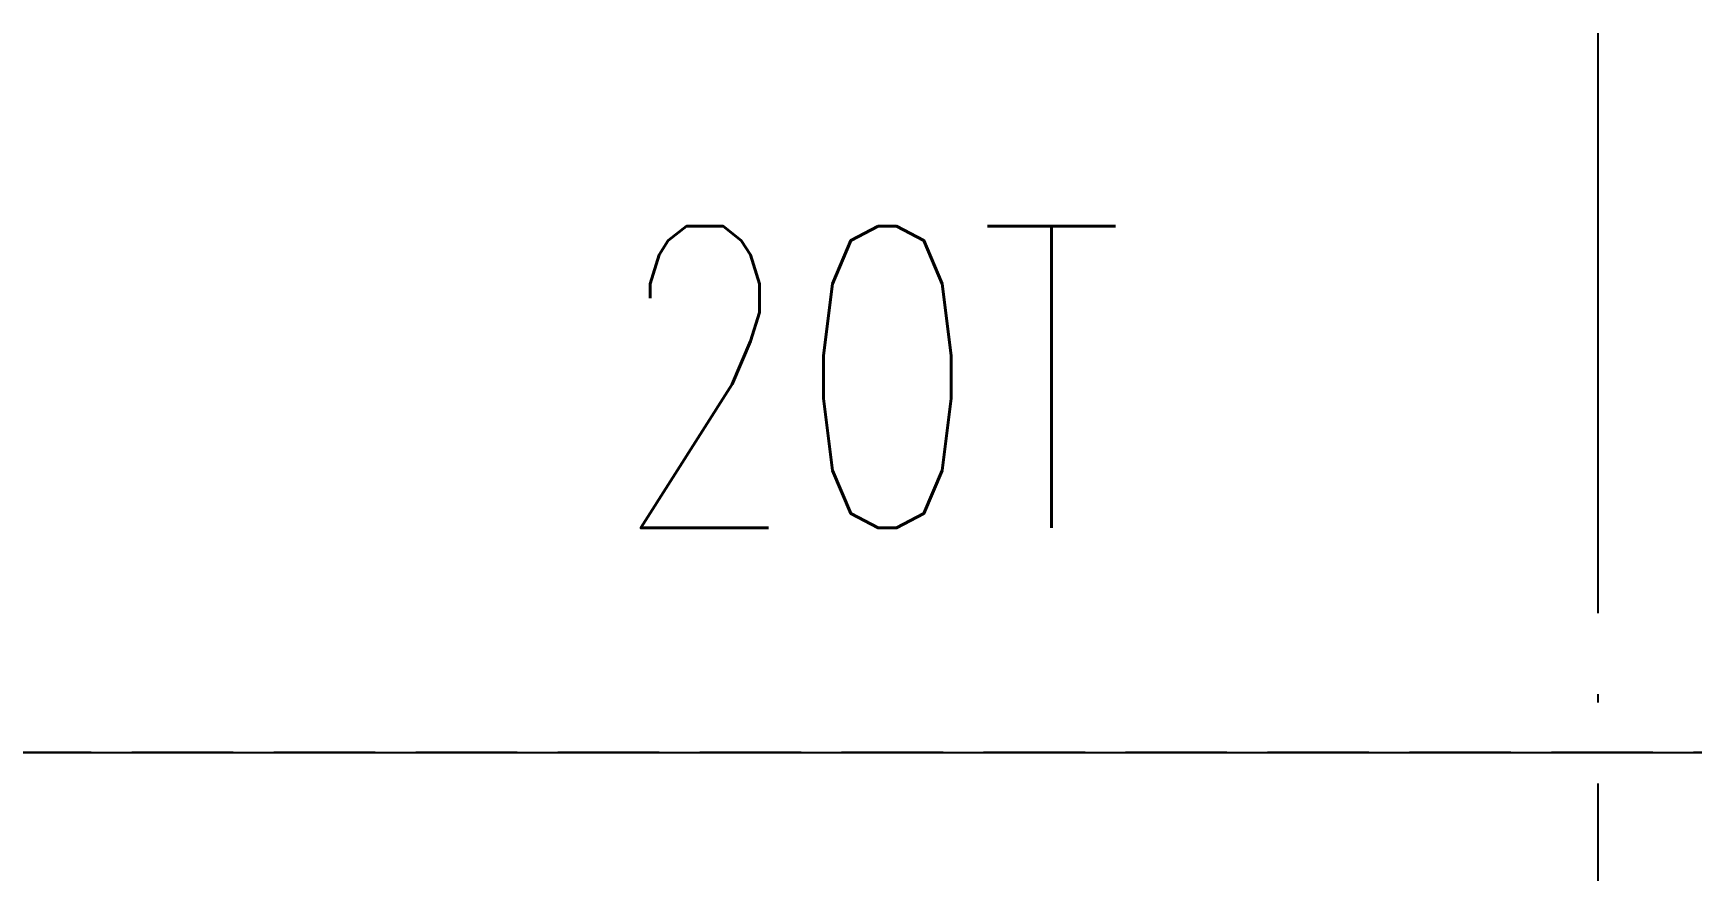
# Model space of a CAD drawing. Extents: x -1899985 to -450366, y 556196 to 2151267.
# Drawn here: x -1129112 to -1120933, y 585373 to 589505 of the extents above; entities that cross this region are included whole.
import ezdxf

# ---------------------------------------------------------------- set-up
doc = ezdxf.new("R2010")
doc.units = 0
doc.header["$LTSCALE"] = 1000
doc.header["$MEASUREMENT"] = 0
for name, pattern in [('__DASH', [0.35, 0.25, -0.1]), ('DASH', [0.35, 0.25, -0.1]), ('DOTE', [2.42, 2, -0.2, 0.02, -0.2])]:
    doc.linetypes.add(name, pattern=pattern)
doc.layers.add('A-AXIS-DOTE', color=14, linetype='DOTE')
doc.layers.add('A-LIN-V', color=9, linetype='Continuous')
doc.styles.add('A-STANDARD', font='SIMPLEX', dxfattribs={"bigfont": 'GBCBIG'})

# ---------------------------------------------------------------- blocks, each defined once
blk = doc.blocks.new('23423wer')
at = {"color": 1, "linetype": 'DASH', "style": 'A-STANDARD', "width": 0.705882}
blk.add_text('20T', height=1094.76, dxfattribs=at).set_placement((-1670578.3, 546945.3))

msp = doc.modelspace()

# ---------------------------------------------------------------- linework, layer by layer
at = {"layer": 'A-AXIS-DOTE', "ltscale": 2}
msp.add_line((-1121395, 562443.9), (-1121395, 589505.1), dxfattribs=at)
at = {"layer": 'A-AXIS-DOTE', "linetype": '__DASH', "ltscale": 2}
msp.add_line((-1044824.9, 585957.5), (-1146664.3, 585957.5), dxfattribs=at)
at = {"layer": 'A-LIN-V'}
msp.add_line((-1138532.2, 585957.5), (-1054736.2, 585957.5), dxfattribs=at)

# ---------------------------------------------------------------- block references
at = {"xscale": 1.35874988235309, "yscale": 1.35874988235309, "zscale": 1.35874988235309}
msp.add_blockref('23423wer', (1143648.1, -156096.8), dxfattribs=at)

doc.saveas('drawing.dxf')
